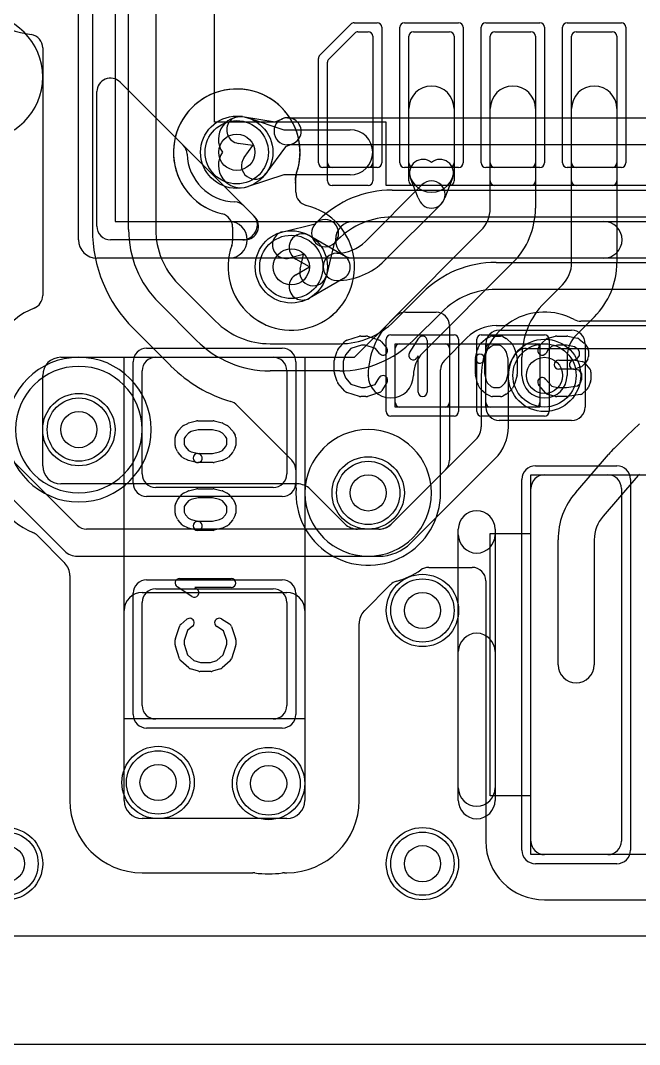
# Model space of a CAD drawing. Extents: x -0.8 to 20.5, y -0.5 to 20.
# Drawn here: x 7.63 to 11.05, y 0 to 5.66 of the extents above; entities that cross this region are included whole.
import ezdxf

# ---------------------------------------------------------------- set-up
doc = ezdxf.new("R2010")
doc.units = 0
for name, color, linetype in [('Hole', 1, 'CONTINUOUS'), ('L1', 3, 'CONTINUOUS'), ('L2', 3, 'CONTINUOUS'), ('L3', 3, 'CONTINUOUS'), ('L4', 3, 'CONTINUOUS'), ('MetalMask-A', 176, 'CONTINUOUS'), ('Outline', 7, 'CONTINUOUS'), ('PartsArea-A', 111, 'CONTINUOUS'), ('PartsSilk-A', 221, 'CONTINUOUS'), ('Resist-A', 2, 'CONTINUOUS'), ('Resist-B', 2, 'CONTINUOUS'), ('Silk-A', 140, 'CONTINUOUS')]:
    doc.layers.add(name, color=color, linetype=linetype)

msp = doc.modelspace()

# ---------------------------------------------------------------- linework, layer by layer
at = {"layer": 'Hole'}
for centre in [(8.8232, 4.9336), (9.12496, 4.3), (10.525, 3.7), (7.95, 3.4), (9.55, 3.05), (9.85, 2.4), (8.38812, 1.44896), (8.9994, 1.4433), (7.55, 1), (9.85, 1)]:
    msp.add_circle(centre, 0.1, dxfattribs=at)
at = {"layer": 'L1'}
for p, q in [((9.33232, 5.44948), (9.47552, 5.59268)), ((9.4932, 5.6), (9.55, 5.6)), ((9.575, 5.575), (9.575, 4.775)), ((9.775, 4.775), (9.775, 5.575)), ((9.8, 5.6), (10, 5.6)), ((10.025, 5.575), (10.025, 4.775)), ((10.225, 4.775), (10.225, 5.575)), ((10.25, 5.6), (10.45, 5.6)), ((10.475, 5.575), (10.475, 4.775)), ((10.675, 4.775), (10.675, 5.575)), ((10.7, 5.6), (10.9, 5.6)), ((10.925, 5.575), (10.925, 4.775)), ((7.75, 5.51035), (7.74997, 4.14153)), ((9.325, 4.775), (9.325, 5.4318)), ((9.775, 4.8375), (9.775, 5.175)), ((10.025, 5.175), (10.025, 4.8375)), ((10.225, 4.62426), (10.225, 5.175)), ((10.475, 5.175), (10.475, 4.62426)), ((10.675, 4.32426), (10.675, 5.175)), ((10.925, 5.175), (10.925, 4.32426)), ((8.8857, 5.12358), (9.08323, 5.0586)), ((9.08323, 5.0586), (9.45, 5.0586)), ((9.08323, 4.8086), (8.8857, 4.74362)), ((9.45, 4.8086), (9.08323, 4.8086)), ((9.82703, 4.68266), (9.78384, 4.79132)), ((10.01616, 4.79132), (9.97297, 4.68266)), ((9.55, 4.75), (9.35, 4.75)), ((9.53483, 4.44089), (9.84697, 4.75303)), ((10, 4.75), (9.8, 4.75)), ((10.45, 4.75), (10.25, 4.75)), ((10.9, 4.75), (10.7, 4.75)), ((9.95303, 4.64697), (9.64089, 4.33483)), ((9.22465, 4.47338), (9.41312, 4.36502)), ((9.67448, 4.00126), (10.17374, 4.50052)), ((9.22527, 4.3), (9.14989, 4.34334)), ((10.35052, 4.32374), (9.85126, 3.82448)), ((9.14989, 4.25666), (9.22527, 4.3)), ((9.41312, 4.23498), (9.22465, 4.12662)), ((10.52448, 4.10126), (10.62374, 4.20052)), ((9.475, 3.8), (9.70304, 4.02804)), ((9.75605, 4.05), (9.92503, 4.05)), ((10.80052, 4.02374), (10.70126, 3.92448)), ((10, 3.97503), (10, 3.23105)), ((10.27497, 3.95), (10.67503, 3.95)), ((9.725, 3.875), (9.975, 3.875)), ((10.2, 3.52497), (10.2, 3.87503)), ((10.225, 3.875), (10.475, 3.875)), ((10.75, 3.87503), (10.75, 3.52497)), ((7.85, 3.8), (9.475, 3.8)), ((8.375, 3.8), (9.025, 3.8)), ((9.7, 3.55), (9.7, 3.85)), ((10, 3.85), (10, 3.55)), ((10.2, 3.55), (10.2, 3.85)), ((10.4, 3.7), (10.4, 3.80074)), ((10.5, 3.85), (10.5, 3.55)), ((10.65, 3.80074), (10.65, 3.7)), ((7.75, 3.2), (7.75, 3.7)), ((8.3, 3.155), (8.3, 3.725)), ((9.1, 3.725), (9.1, 3.155)), ((9.55, 3.7), (9.55, 3.70074)), ((9.8, 3.70074), (9.8, 3.7)), ((9.975, 3.525), (9.725, 3.525)), ((10.475, 3.525), (10.225, 3.525)), ((10.67503, 3.45), (10.27497, 3.45)), ((10.98024, 3.36557), (11.05035, 3.43204)), ((10.90982, 3.29585), (10.97027, 3.3559)), ((10.69728, 3.05245), (10.87851, 3.2623)), ((9.97804, 3.17804), (9.67929, 2.87929)), ((10.525, 3.15), (10.875, 3.15)), ((11.02985, 3.13154), (10.84864, 2.92172)), ((9.15858, 3.1), (7.85, 3.1)), ((9.025, 3.08), (8.375, 3.08)), ((9.42071, 2.87929), (9.22929, 3.07071)), ((10.45, 1.125), (10.45, 3.075)), ((10.95, 3.075), (10.95, 1.125)), ((9.60858, 2.85), (9.49142, 2.85)), ((7.72059, 2.81444), (7.87107, 2.66394)), ((10.6, 2.1), (10.6, 2.79099)), ((10.8, 2.79099), (10.8, 2.1)), ((9.88454, 2.63837), (10.12503, 2.63837)), ((7.9, 2.5935), (7.9, 1.35)), ((10.2, 2.5634), (10.2, 1.125)), ((8.3, 2.5), (9.1, 2.5)), ((8.375, 2.52), (9.025, 2.52)), ((9.52885, 2.39863), (9.66835, 2.53814)), ((9.66835, 2.53814), (9.67022, 2.54006)), ((8.3, 1.875), (8.3, 2.445)), ((9.1, 2.445), (9.1, 1.875)), ((8.2, 1.35), (8.2, 2.4)), ((9.2, 2.4), (9.2, 1.35)), ((9.5, 1.35), (9.5, 2.3284)), ((9.025, 1.8), (8.375, 1.8)), ((9.1, 1.25), (8.3, 1.25)), ((10.875, 1.05), (10.525, 1.05)), ((8.3, 0.95), (8.91188, 0.95)), ((9.08692, 0.95), (9.1, 0.95)), ((10.525, 0.8), (11.30858, 0.8)), ((13.83246, 0.6), (1, 0.6))]:
    msp.add_line(p, q, dxfattribs=at)
for centre in [(8.8232, 4.9336), (9.12496, 4.3), (10.525, 3.7), (7.95, 3.4), (9.55, 3.05), (9.85, 2.4), (8.38812, 1.44896), (8.9994, 1.4433), (7.55, 1), (9.85, 1)]:
    msp.add_circle(centre, 0.2, dxfattribs=at)
for centre, radius, start, end in [((7.8071, 6.35), 0.775, -135.00052, -98.93884), ((7.67503, 5.51035), 0.07497, 0, 81.06035), ((9.4932, 5.575), 0.025, 90, 135), ((9.55, 5.575), 0.025, 0, 90), ((9.8, 5.575), 0.025, 90, 180), ((10, 5.575), 0.025, 0, 90), ((10.25, 5.575), 0.025, 90, 180), ((10.45, 5.575), 0.025, 0, 90), ((10.7, 5.575), 0.025, 90, 180), ((10.9, 5.575), 0.025, 0, 90), ((9.35, 5.4318), 0.025, 135, 180), ((9.9, 5.175), 0.125, 0, 180), ((10.35, 5.175), 0.125, 0, 180), ((10.8, 5.175), 0.125, 0, 180), ((8.84664, 5.00484), 0.125, 71.79117, -145.25469), ((9.45, 4.9336), 0.125, -90, 90), ((8.84664, 4.86236), 0.125, 145.25469, -71.79076), ((9.85354, 4.81902), 0.075, 51.72435, -158.32209), ((9.94646, 4.81902), 0.075, -21.67374, 128.27565), ((9.9, 4.8375), 0.125, 180, 0), ((9.35, 4.775), 0.025, 180, -90), ((9.55, 4.775), 0.025, -90, 0), ((9.8, 4.775), 0.025, 180, -90), ((9.9, 4.7), 0.075, -45, 135), ((10, 4.775), 0.025, -90, 0), ((10.25, 4.775), 0.025, 180, -90), ((10.45, 4.775), 0.025, -90, 0), ((10.7, 4.775), 0.025, 180, -90), ((10.9, 4.775), 0.025, -90, 0), ((9.9, 4.7), 0.075, -166.63263, -13.36737), ((10.05, 4.62426), 0.175, -45, 0), ((10.05, 4.62426), 0.425, -45, 0), ((9.18727, 4.40836), 0.075, 60.1054, -119.89656), ((9.37575, 4.59997), 0.22497, -90, -45), ((9.37575, 4.3), 0.075, 90, -90), ((9.37574, 4.3), 0.075, -60.1054, 60.1054), ((9.37575, 4.59997), 0.37497, -90, -45), ((10.5, 4.32426), 0.175, -45, 0), ((10.5, 4.32426), 0.425, -45, 0), ((9.18727, 4.19164), 0.075, 119.8946, -60.10344), ((7.675, 4.14153), 0.07497, -68.38308, 0), ((10.825, 3.80074), 0.425, 135, 180), ((7.85, 3.69997), 0.4, 111.62001, 179.9957), ((9.75605, 3.97503), 0.07497, 90, 135), ((9.92503, 3.97503), 0.07497, 0, 90), ((9.975, 3.70074), 0.425, 135, 180), ((10.27497, 3.87503), 0.07497, 90, 180), ((10.825, 3.80074), 0.175, 135, 180), ((10.67503, 3.87503), 0.07497, 0, 90), ((9.725, 3.85), 0.025, 90, 180), ((9.975, 3.85), 0.025, 0, 90), ((10.225, 3.85), 0.025, 90, 180), ((10.475, 3.85), 0.025, 0, 90), ((7.85, 3.7), 0.1, 90, 180), ((8.375, 3.725), 0.075, 90, 180), ((9.025, 3.725), 0.075, 0, 90), ((9.975, 3.70074), 0.175, 135, 180), ((9.675, 3.7), 0.125, 180, 0), ((10.525, 3.7), 0.125, 180, 0), ((9.725, 3.55), 0.025, 180, -90), ((9.975, 3.55), 0.025, -90, 0), ((10.225, 3.55), 0.025, 180, -90), ((10.27497, 3.52497), 0.07497, 180, -90), ((10.475, 3.55), 0.025, -90, 0), ((10.67503, 3.52497), 0.07497, -90, 0), ((11.39306, 2.93016), 0.6, 133.47446, 134.80081), ((11.33252, 2.87003), 0.6, 134.78932, 139.1726), ((9.92503, 3.23105), 0.07497, -45, 0), ((7.85, 3.2), 0.4, 180, -112.68399), ((7.85, 3.2), 0.1, 180, -90), ((8.375, 3.155), 0.075, 180, -90), ((9.025, 3.155), 0.075, -90, 0), ((10.525, 3.075), 0.075, 90, 180), ((10.875, 3.075), 0.075, 0, 90), ((11.33252, 2.87003), 0.4, 134.78932, 139.17265), ((9.15858, 3), 0.1, 45, 90), ((11, 2.79099), 0.4, 139.18275, 180), ((11, 2.79099), 0.2, 139.18347, 180), ((9.49142, 2.95), 0.1, -135, -90), ((9.60858, 2.95), 0.1, -90, -45), ((7.66752, 2.76149), 0.07497, 44.93515, 67.88635), ((7.81805, 2.61093), 0.07497, 43.12451, 44.9946), ((7.79998, 2.59358), 0.10002, -0.04583, 43.30257), ((9.60862, 2.95002), 0.40001, -75.66916, -54.4858), ((9.88454, 2.5634), 0.07497, 90, 125.51547), ((10.12503, 2.5634), 0.07497, 0, 90), ((9.72599, 2.48977), 0.07497, 104.17526, 135.45395), ((8.3, 2.4), 0.1, 90, 180), ((8.375, 2.445), 0.075, 90, 180), ((9.025, 2.445), 0.075, 0, 90), ((9.1, 2.4), 0.1, 0, 90), ((9.72393, 2.48775), 0.07497, 133.24891, 135.75655), ((9.60004, 2.32836), 0.10004, 137.36183, 179.90836), ((9.5816, 2.34534), 0.07497, 137.32992, 137.36232), ((9.58186, 2.34562), 0.07497, 135, 137.62195), ((9.57497, 2.3284), 0.07497, 179.90829, 180), ((10.7, 2.1), 0.1, 180, 0), ((8.375, 1.875), 0.075, 180, -90), ((9.025, 1.875), 0.075, -90, 0), ((8.3, 1.35), 0.4, 180, -90), ((8.3, 1.35), 0.1, 180, -90), ((9.1, 1.35), 0.1, -90, 0), ((9.1, 1.35), 0.4, -90, 0), ((10.525, 1.125), 0.325, 180, -90), ((10.525, 1.125), 0.075, 180, -90), ((10.875, 1.125), 0.075, -90, 0), ((8.91188, 0.87503), 0.07497, 81.24628, 90), ((8.9994, 1.4433), 0.5, -98.75566, -81.24434), ((9.08692, 0.87503), 0.07497, 90, 98.75372)]:
    msp.add_arc(centre, radius, start, end, dxfattribs=at)
at = {"layer": 'L2'}
for p, q in [((9.15, 4.71309), (9.15, 4.75)), ((8.8, 4.52009), (8.8, 4.44384)), ((13.83246, 0.6), (1, 0.6))]:
    msp.add_line(p, q, dxfattribs=at)
for centre in [(10.525, 3.7), (9.85, 2.4), (8.38812, 1.44896), (8.9994, 1.4433), (7.55, 1), (9.85, 1)]:
    msp.add_circle(centre, 0.2, dxfattribs=at)
for centre, radius, start, end in [((8.82321, 4.93362), 0.35006, -20.45758, -103.35542), ((9.22142, 4.78505), 0.07497, 159.52715, -168.44276), ((9.05, 4.75), 0.1, 0, 11.5549), ((9.22497, 4.71309), 0.07497, 180, -103.60989), ((8.72503, 4.52009), 0.07497, 0, 76.6422), ((9.12496, 4.30003), 0.35003, 160.22219, 76.38935), ((8.72503, 4.44384), 0.07497, -19.77874, 0), ((7.95, 3.4), 0.35004, 90, -90), ((7.95, 3.4), 0.35004, -90, 90), ((9.55, 3.05), 0.35004, 90, -90), ((9.55, 3.05), 0.35004, -90, 90)]:
    msp.add_arc(centre, radius, start, end, dxfattribs=at)
at = {"layer": 'L3'}
for p, q in [((9.15, 4.71308), (9.15, 4.79498)), ((8.8, 4.52008), (8.8, 4.44385)), ((12.56895, 4), (10.72508, 4)), ((10.42411, 3.84882), (12.6, 3.84882)), ((10.17495, 3.69999), (10.17495, 3.41637)), ((10.32499, 3.41638), (10.32499, 3.69999)), ((10.14566, 3.34566), (9.67892, 2.87892)), ((7.94024, 2.87196), (7.5354, 3.2768)), ((9.78539, 2.77319), (10.25175, 3.23955)), ((7.42929, 3.17071), (7.87075, 2.72925)), ((9.60859, 2.85), (7.99325, 2.85)), ((7.94146, 2.69996), (9.60859, 2.69996)), ((13.83246, 0.6), (1, 0.6))]:
    msp.add_line(p, q, dxfattribs=at)
for centre in [(10.525, 3.7), (7.95, 3.4), (9.55, 3.05), (9.85, 2.4), (8.38812, 1.44896), (8.9994, 1.4433), (7.55, 1), (9.85, 1)]:
    msp.add_circle(centre, 0.2, dxfattribs=at)
for centre, radius, start, end in [((7.4, 5.35), 0.35004, -90, 90), ((8.8232, 4.9336), 0.35004, -19.0359, -103.35421), ((9.22497, 4.79498), 0.07497, 160.96567, 180), ((9.22497, 4.71308), 0.07497, 180, -103.60989), ((8.72503, 4.52008), 0.07497, 0, 76.6422), ((9.12496, 4.30001), 0.35004, 160.21757, 76.38973), ((8.72503, 4.44385), 0.07497, -19.77874, 0), ((10.525, 3.69999), 0.35005, 61.91663, 180), ((10.72508, 4.07497), 0.07497, -118.08283, -90), ((10.525, 3.69999), 0.20001, 143.79129, 180), ((10.42411, 3.77385), 0.07497, 90, 143.78889), ((10.07495, 3.41637), 0.1, -45, 0), ((10.07495, 3.41636), 0.25004, -45.00162, 0), ((10.07495, 3.41638), 0.25004, -0.00458, 0), ((7.99325, 2.92497), 0.07497, -135, -90), ((9.60859, 2.95), 0.1, -90, -46.21146), ((9.62591, 2.93193), 0.07497, -46.2106, -45), ((7.94146, 2.79996), 0.1, -135, -90), ((9.60859, 2.95), 0.25004, -90, -45.00162)]:
    msp.add_arc(centre, radius, start, end, dxfattribs=at)
at = {"layer": 'L4'}
for p, q in [((8.225, 4.50711), (8.225, 6.69058)), ((8.375, 6.69058), (8.375, 4.50711)), ((8.025, 6.20858), (8.025, 4.50711)), ((8.85411, 5.1312), (9.0357, 5.1028)), ((9.0357, 5.1028), (9.0755, 5.11929)), ((9.1042, 5.125), (12.34289, 5.125)), ((8.91189, 4.97034), (8.83093, 4.983)), ((8.8636, 4.90414), (8.91189, 4.97034)), ((9.0931, 4.96422), (8.98478, 4.81574)), ((9.1329, 4.98071), (9.0931, 4.96422)), ((12.34289, 4.975), (9.1042, 4.975)), ((9.68207, 4.725), (12.27323, 4.725)), ((9.0779, 4.49438), (9.25654, 4.53764)), ((9.25654, 4.53764), (9.25856, 4.53966)), ((9.25856, 4.53966), (9.27548, 4.55658)), ((12.27323, 4.575), (9.68207, 4.575)), ((9.3626, 4.43158), (9.31934, 4.25294)), ((9.36462, 4.4336), (9.3626, 4.43158)), ((9.38155, 4.45052), (9.36462, 4.4336)), ((9.19285, 4.36789), (9.1132, 4.3486)), ((9.17356, 4.28824), (9.19285, 4.36789)), ((10.25711, 4.325), (12.14289, 4.325)), ((8.49948, 4.20659), (8.70658, 3.99948)), ((9.69341, 3.99948), (9.85051, 4.15659)), ((12.14289, 4.175), (10.25711, 4.175)), ((8.60051, 3.89341), (8.39342, 4.10052)), ((9.95658, 4.05052), (9.79948, 3.89342)), ((10.2571, 3.975), (12.04868, 3.975)), ((8.252, 3.95909), (8.45908, 3.752)), ((9.97196, 3.78306), (10.098, 3.9091)), ((9.00711, 3.875), (9.39289, 3.875)), ((9.39289, 3.725), (9.00711, 3.725)), ((9.95, 3.05), (9.95, 3.73005)), ((8.82929, 3.52929), (9.12804, 3.23054)), ((9.15, 3.17753), (9.15, 3.1)), ((13.83249, 0.60004), (1.00004, 0.60004))]:
    msp.add_line(p, q, dxfattribs=at)
for centre in [(8.8232, 4.9336), (9.12496, 4.3), (10.525, 3.7), (7.95, 3.4), (9.55, 3.05), (9.85, 2.4), (8.38812, 1.44896), (8.9994, 1.4433), (7.55, 1), (9.85, 1)]:
    msp.add_circle(centre, 0.2, dxfattribs=at)
for centre, radius, start, end in [((8.84252, 5.0571), 0.075, 81.11038, -98.88714), ((9.1042, 5.05), 0.075, 90, -90), ((9.1042, 5.05), 0.075, -67.5006, 112.50104), ((8.92419, 4.85994), 0.075, 143.8895, -36.11085), ((9.68207, 4.15), 0.575, 90, 135.00071), ((9.31159, 4.48663), 0.075, 135, -45), ((9.31159, 4.48663), 0.075, -45, 135), ((9.68207, 4.15), 0.425, 90, 135), ((8.8, 4.50711), 0.775, 180, -134.99895), ((8.8, 4.50711), 0.575, 180, -134.99929), ((8.8, 4.50711), 0.425, 180, -135), ((9.09555, 4.42149), 0.075, 103.61192, -76.38701), ((10.2571, 3.75), 0.575, 89.999, 135), ((9.24645, 4.27059), 0.075, 166.38808, -13.61299), ((10.2571, 3.75), 0.425, 89.99865, 135), ((9.0071, 4.3), 0.425, -135, -89.99865), ((9.39289, 4.3), 0.425, -90, -45), ((10.2571, 3.75), 0.225, 90, 135), ((9.0071, 4.3), 0.575, -135, -89.999), ((9.39289, 4.3), 0.575, -90, -44.99929), ((7.95, 3.4), 0.4, 90, -90), ((7.95, 3.4), 0.4, -90, 90), ((8.40607, 3.69899), 0.07497, 44.50282, 45), ((9.00711, 4.29998), 0.775, -134.95452, -106.27189), ((10.02497, 3.73005), 0.07497, 135, 180), ((8.76895, 3.48406), 0.07497, 41.50153, 73.72604), ((8.9, 3.60001), 0.10001, -138.49825, -134.99595), ((9.07503, 3.17753), 0.07497, 0, 45), ((9.25, 3.1), 0.1, 180, -173.80596), ((9.55, 3.04999), 0.4, 176.24157, 0.00143), ((9.07605, 3.08112), 0.07497, -3.7551, 6.19502)]:
    msp.add_arc(centre, radius, start, end, dxfattribs=at)
at = {"layer": 'MetalMask-A'}
for p, q in [((9.33232, 5.44948), (9.47552, 5.59268)), ((9.4932, 5.6), (9.55, 5.6)), ((9.575, 5.575), (9.575, 4.875)), ((9.775, 4.875), (9.775, 5.575)), ((9.8, 5.6), (10, 5.6)), ((10.025, 5.575), (10.025, 4.875)), ((10.225, 4.875), (10.225, 5.575)), ((10.25, 5.6), (10.45, 5.6)), ((10.475, 5.575), (10.475, 4.875)), ((10.675, 4.875), (10.675, 5.575)), ((10.7, 5.6), (10.9, 5.6)), ((10.925, 5.575), (10.925, 4.875)), ((9.325, 4.875), (9.325, 5.4318)), ((9.55, 4.85), (9.35, 4.85)), ((10, 4.85), (9.8, 4.85)), ((10.45, 4.85), (10.25, 4.85)), ((10.9, 4.85), (10.7, 4.85)), ((9.725, 3.875), (9.975, 3.875)), ((10.225, 3.875), (10.475, 3.875)), ((8.375, 3.8), (9.025, 3.8)), ((9.7, 3.55), (9.7, 3.85)), ((10, 3.85), (10, 3.55)), ((10.2, 3.55), (10.2, 3.85)), ((10.5, 3.85), (10.5, 3.55)), ((8.3, 3.155), (8.3, 3.725)), ((9.1, 3.725), (9.1, 3.155)), ((9.975, 3.525), (9.725, 3.525)), ((10.475, 3.525), (10.225, 3.525)), ((10.525, 3.15), (10.875, 3.15)), ((9.025, 3.08), (8.375, 3.08)), ((10.45, 1.125), (10.45, 3.075)), ((10.95, 3.075), (10.95, 1.125)), ((8.375, 2.52), (9.025, 2.52)), ((8.3, 1.875), (8.3, 2.445)), ((9.1, 2.445), (9.1, 1.875)), ((9.025, 1.8), (8.375, 1.8)), ((10.875, 1.05), (10.525, 1.05))]:
    msp.add_line(p, q, dxfattribs=at)
for centre, radius, start, end in [((9.4932, 5.575), 0.025, 90, 135), ((9.55, 5.575), 0.025, 0, 90), ((9.8, 5.575), 0.025, 90, 180), ((10, 5.575), 0.025, 0, 90), ((10.25, 5.575), 0.025, 90, 180), ((10.45, 5.575), 0.025, 0, 90), ((10.7, 5.575), 0.025, 90, 180), ((10.9, 5.575), 0.025, 0, 90), ((9.35, 5.4318), 0.025, 135, 180), ((9.35, 4.875), 0.025, 180, -90), ((9.55, 4.875), 0.025, -90, 0), ((9.8, 4.875), 0.025, 180, -90), ((10, 4.875), 0.025, -90, 0), ((10.25, 4.875), 0.025, 180, -90), ((10.45, 4.875), 0.025, -90, 0), ((10.7, 4.875), 0.025, 180, -90), ((10.9, 4.875), 0.025, -90, 0), ((9.725, 3.85), 0.025, 90, 180), ((9.975, 3.85), 0.025, 0, 90), ((10.225, 3.85), 0.025, 90, 180), ((10.475, 3.85), 0.025, 0, 90), ((8.375, 3.725), 0.075, 90, 180), ((9.025, 3.725), 0.075, 0, 90), ((9.725, 3.55), 0.025, 180, -90), ((9.975, 3.55), 0.025, -90, 0), ((10.225, 3.55), 0.025, 180, -90), ((10.475, 3.55), 0.025, -90, 0), ((8.375, 3.155), 0.075, 180, -90), ((9.025, 3.155), 0.075, -90, 0), ((10.525, 3.075), 0.075, 90, 180), ((10.875, 3.075), 0.075, 0, 90), ((8.375, 2.445), 0.075, 90, 180), ((9.025, 2.445), 0.075, 0, 90), ((8.375, 1.875), 0.075, 180, -90), ((9.025, 1.875), 0.075, -90, 0), ((10.525, 1.125), 0.075, 180, -90), ((10.875, 1.125), 0.075, -90, 0)]:
    msp.add_arc(centre, radius, start, end, dxfattribs=at)
at = {"layer": 'Outline'}
msp.add_line((14.25, 0), (1, 0), dxfattribs=at)
at = {"layer": 'PartsArea-A'}
for p, q in [((8.7, 5.1), (8.7, 6.05)), ((9.65, 5.1), (8.7, 5.1)), ((9.65, 4.75), (9.65, 5.1)), ((11.95, 4.75), (9.65, 4.75)), ((9.7, 3.525), (9.7, 3.875)), ((9.7, 3.875), (10.5, 3.875)), ((10.5, 3.875), (10.5, 3.525)), ((8.2, 1.8), (8.2, 3.8)), ((8.2, 3.8), (9.2, 3.8)), ((9.2, 3.8), (9.2, 1.8)), ((10.5, 3.525), (9.7, 3.525)), ((10.45, 2.825), (10.45, 3.15)), ((10.45, 3.15), (13.35, 3.15)), ((10.225, 1.375), (10.225, 2.825)), ((10.225, 2.825), (10.45, 2.825)), ((9.2, 1.8), (8.2, 1.8)), ((10.45, 1.375), (10.225, 1.375)), ((10.45, 1.05), (10.45, 1.375)), ((13.35, 1.05), (10.45, 1.05))]:
    msp.add_line(p, q, dxfattribs=at)
at = {"layer": 'PartsSilk-A'}
for p, q in [((7.9484, 4.45), (7.9484, 9.95)), ((8.1516, 9.95), (8.1516, 4.5516)), ((8.05, 4.525), (8.05, 5.26893)), ((8.17803, 5.32197), (8.92197, 4.57803)), ((8.1516, 4.5516), (13.4484, 4.5516)), ((8.86893, 4.45), (8.125, 4.45)), ((13.55, 4.3484), (8.05, 4.3484)), ((9.43266, 3.89418), (9.5021, 3.9164)), ((9.50972, 3.91759), (9.5375, 3.91759)), ((9.5454, 3.91631), (9.61207, 3.89409)), ((10.2041, 3.90384), (10.22632, 3.91495)), ((10.2375, 3.91759), (10.28194, 3.91759)), ((10.29434, 3.9143), (10.31379, 3.90319)), ((10.54495, 3.90564), (10.58662, 3.91675)), ((10.59306, 3.91759), (10.64861, 3.91759)), ((10.65376, 3.91705), (10.70654, 3.90594)), ((9.38258, 3.84239), (9.42147, 3.88683)), ((9.51362, 3.86759), (9.45452, 3.84868)), ((9.53344, 3.86759), (9.51362, 3.86759)), ((9.58952, 3.8489), (9.53344, 3.86759)), ((9.62338, 3.88637), (9.65115, 3.85304)), ((9.77763, 3.8247), (9.83041, 3.90618)), ((9.87639, 3.89259), (9.87639, 3.60741)), ((10.15681, 3.84822), (10.16792, 3.87044)), ((10.17367, 3.87795), (10.19867, 3.90017)), ((10.22942, 3.8606), (10.21049, 3.84377)), ((10.2434, 3.86759), (10.22942, 3.8606)), ((10.2753, 3.86759), (10.2434, 3.86759)), ((10.28673, 3.86106), (10.2753, 3.86759)), ((10.30618, 3.84377), (10.28673, 3.86106)), ((10.318, 3.90017), (10.343, 3.87795)), ((10.34875, 3.87044), (10.35986, 3.84822)), ((10.4913, 3.85029), (10.50519, 3.87251)), ((10.50978, 3.87795), (10.53478, 3.90017)), ((10.56356, 3.85885), (10.54568, 3.84296)), ((10.59634, 3.86759), (10.56356, 3.85885)), ((10.64601, 3.86759), (10.59634, 3.86759)), ((10.69042, 3.85824), (10.64601, 3.86759)), ((10.71023, 3.8424), (10.69042, 3.85824)), ((10.71701, 3.901), (10.74479, 3.87878)), ((10.75037, 3.87251), (10.76426, 3.85029)), ((9.36364, 3.78894), (9.37753, 3.83339)), ((9.42368, 3.81344), (9.4125, 3.77766)), ((9.45452, 3.84868), (9.42368, 3.81344)), ((9.61273, 3.82104), (9.58952, 3.8489)), ((9.82639, 3.80801), (9.81959, 3.79752)), ((9.82639, 3.60741), (9.82639, 3.80801)), ((10.14381, 3.79865), (10.15492, 3.8431)), ((10.20276, 3.82831), (10.19231, 3.78653)), ((10.21049, 3.84377), (10.20276, 3.82831)), ((10.31391, 3.82831), (10.30618, 3.84377)), ((10.32361, 3.78951), (10.31391, 3.82831)), ((10.36175, 3.8431), (10.37286, 3.79865)), ((10.54568, 3.84296), (10.5337, 3.82379)), ((10.7043, 3.79197), (10.70948, 3.79715)), ((10.70948, 3.79715), (10.71806, 3.81087)), ((10.71806, 3.82987), (10.71023, 3.8424)), ((10.71806, 3.81087), (10.71806, 3.82987)), ((10.76806, 3.83704), (10.76806, 3.8037)), ((9.3625, 3.71852), (9.3625, 3.78148)), ((9.4125, 3.77766), (9.4125, 3.72234)), ((10.14306, 3.70741), (10.14306, 3.79259)), ((10.19306, 3.79259), (10.19306, 3.71049)), ((10.32361, 3.71049), (10.32361, 3.78951)), ((10.37361, 3.79259), (10.37361, 3.70741)), ((10.60417, 3.78426), (10.6831, 3.78426)), ((10.6831, 3.78426), (10.7043, 3.79197)), ((10.69188, 3.78387), (10.73355, 3.77646)), ((10.7266, 3.74687), (10.69604, 3.73576)), ((10.74685, 3.7638), (10.73574, 3.75269)), ((10.74838, 3.76785), (10.77615, 3.73452)), ((10.76426, 3.79045), (10.75037, 3.76823)), ((9.37753, 3.66661), (9.36364, 3.71106)), ((9.4125, 3.72234), (9.42368, 3.68656)), ((9.42368, 3.68656), (9.45452, 3.65132)), ((9.58773, 3.6505), (9.61074, 3.68732)), ((10.15492, 3.6569), (10.14381, 3.70135)), ((10.19306, 3.71049), (10.20276, 3.67169)), ((10.31391, 3.67169), (10.32361, 3.71049)), ((10.37286, 3.70135), (10.36175, 3.6569)), ((10.6875, 3.73426), (10.60417, 3.73426)), ((10.71581, 3.72883), (10.68312, 3.73465)), ((10.73194, 3.70947), (10.71581, 3.72883)), ((10.73194, 3.67907), (10.73194, 3.70947)), ((10.78194, 3.71852), (10.78194, 3.67407)), ((9.42147, 3.61317), (9.38258, 3.65761)), ((9.45452, 3.65132), (9.51362, 3.63241)), ((9.51362, 3.63241), (9.53344, 3.63241)), ((9.53344, 3.63241), (9.58773, 3.6505)), ((9.65314, 3.66082), (9.62537, 3.61638)), ((10.16792, 3.62956), (10.15681, 3.65178)), ((10.20276, 3.67169), (10.21049, 3.65623)), ((10.21049, 3.65623), (10.22942, 3.6394)), ((10.22942, 3.6394), (10.2434, 3.63241)), ((10.2434, 3.63241), (10.2753, 3.63241)), ((10.2753, 3.63241), (10.28673, 3.63894)), ((10.28673, 3.63894), (10.30618, 3.65623)), ((10.30618, 3.65623), (10.31391, 3.67169)), ((10.35986, 3.65178), (10.34875, 3.62956)), ((10.53258, 3.60206), (10.49369, 3.6465)), ((10.53131, 3.67942), (10.56519, 3.64071)), ((10.56519, 3.64071), (10.59634, 3.63241)), ((10.59634, 3.63241), (10.64662, 3.63241)), ((10.64662, 3.63241), (10.70691, 3.64205)), ((10.70691, 3.64205), (10.72218, 3.65563)), ((10.72218, 3.65563), (10.73194, 3.67907)), ((10.78002, 3.66446), (10.76614, 3.63113)), ((9.5021, 3.5836), (9.43266, 3.60582)), ((9.5375, 3.58241), (9.50972, 3.58241)), ((9.61207, 3.60591), (9.5454, 3.58369)), ((10.19867, 3.59983), (10.17367, 3.62205)), ((10.22632, 3.58505), (10.2041, 3.59616)), ((10.28194, 3.58241), (10.2375, 3.58241)), ((10.31379, 3.59681), (10.29434, 3.5857)), ((10.343, 3.62205), (10.318, 3.59983)), ((10.58662, 3.58325), (10.54495, 3.59436)), ((10.64861, 3.58241), (10.59306, 3.58241)), ((10.72201, 3.59383), (10.65256, 3.58272)), ((10.75967, 3.62205), (10.73467, 3.59983)), ((8.49983, 3.393), (8.52205, 3.418)), ((8.52956, 3.42375), (8.55178, 3.43486)), ((8.5569, 3.43675), (8.60135, 3.44786)), ((8.61049, 3.39861), (8.57169, 3.38891)), ((8.60741, 3.44861), (8.69259, 3.44861)), ((8.68951, 3.39861), (8.61049, 3.39861)), ((8.72831, 3.38891), (8.68951, 3.39861)), ((8.69865, 3.44786), (8.7431, 3.43675)), ((8.74822, 3.43486), (8.77044, 3.42375)), ((8.77795, 3.418), (8.80017, 3.393)), ((8.48241, 3.3125), (8.48241, 3.35694)), ((8.4857, 3.36934), (8.49681, 3.38879)), ((8.53894, 3.36173), (8.53241, 3.3503)), ((8.53241, 3.3503), (8.53241, 3.3184)), ((8.55623, 3.38118), (8.53894, 3.36173)), ((8.57169, 3.38891), (8.55623, 3.38118)), ((8.74377, 3.38118), (8.72831, 3.38891)), ((8.76106, 3.36173), (8.74377, 3.38118)), ((8.76759, 3.3503), (8.76106, 3.36173)), ((8.76759, 3.3184), (8.76759, 3.3503)), ((8.80319, 3.38879), (8.8143, 3.36934)), ((8.81759, 3.35694), (8.81759, 3.3125)), ((8.49616, 3.2791), (8.48505, 3.30132)), ((8.53241, 3.3184), (8.5394, 3.30442)), ((8.5394, 3.30442), (8.55623, 3.28549)), ((8.55623, 3.28549), (8.57169, 3.27776)), ((8.72831, 3.27776), (8.74377, 3.28549)), ((8.74377, 3.28549), (8.7606, 3.30442)), ((8.7606, 3.30442), (8.76759, 3.3184)), ((8.81495, 3.30132), (8.80384, 3.2791)), ((8.52205, 3.24867), (8.49983, 3.27367)), ((8.55178, 3.23181), (8.52956, 3.24292)), ((8.60135, 3.21881), (8.5569, 3.22992)), ((8.57169, 3.27776), (8.61347, 3.26731)), ((8.60741, 3.26806), (8.68951, 3.26806)), ((8.68951, 3.26806), (8.72831, 3.27776)), ((8.7431, 3.22992), (8.69865, 3.21881)), ((8.77044, 3.24292), (8.74822, 3.23181)), ((8.80017, 3.27367), (8.77795, 3.24867)), ((8.69259, 3.21806), (8.60741, 3.21806)), ((8.52956, 3.04875), (8.55178, 3.05986)), ((8.5569, 3.06175), (8.60135, 3.07286)), ((8.60741, 3.07361), (8.69259, 3.07361)), ((8.69865, 3.07286), (8.7431, 3.06175)), ((8.74822, 3.05986), (8.77044, 3.04875)), ((8.4857, 2.99434), (8.49681, 3.01379)), ((8.49983, 3.018), (8.52205, 3.043)), ((8.55623, 3.00618), (8.53894, 2.98673)), ((8.57169, 3.01391), (8.55623, 3.00618)), ((8.61049, 3.02361), (8.57169, 3.01391)), ((8.68951, 3.02361), (8.61049, 3.02361)), ((8.72831, 3.01391), (8.68951, 3.02361)), ((8.74377, 3.00618), (8.72831, 3.01391)), ((8.76106, 2.98673), (8.74377, 3.00618)), ((8.77795, 3.043), (8.80017, 3.018)), ((8.80319, 3.01379), (8.8143, 2.99434)), ((8.48241, 2.9375), (8.48241, 2.98194)), ((8.53894, 2.98673), (8.53241, 2.9753)), ((8.53241, 2.9753), (8.53241, 2.9434)), ((8.76759, 2.9753), (8.76106, 2.98673)), ((8.76759, 2.9434), (8.76759, 2.9753)), ((8.81759, 2.98194), (8.81759, 2.9375)), ((8.49616, 2.9041), (8.48505, 2.92632)), ((8.52205, 2.87367), (8.49983, 2.89867)), ((8.53241, 2.9434), (8.5394, 2.92942)), ((8.5394, 2.92942), (8.55623, 2.91049)), ((8.55623, 2.91049), (8.57169, 2.90276)), ((8.57169, 2.90276), (8.61347, 2.89231)), ((8.60741, 2.89306), (8.68951, 2.89306)), ((8.68951, 2.89306), (8.72831, 2.90276)), ((8.72831, 2.90276), (8.74377, 2.91049)), ((8.74377, 2.91049), (8.7606, 2.92942)), ((8.7606, 2.92942), (8.76759, 2.9434)), ((8.80017, 2.89867), (8.77795, 2.87367)), ((8.81495, 2.92632), (8.80384, 2.9041)), ((8.55178, 2.85681), (8.52956, 2.86792)), ((8.60135, 2.84381), (8.5569, 2.85492)), ((8.69259, 2.84306), (8.60741, 2.84306)), ((8.7431, 2.85492), (8.69865, 2.84381)), ((8.77044, 2.86792), (8.74822, 2.85681)), ((10.0484, 1.35), (10.0484, 2.85)), ((10.2516, 2.85), (10.2516, 1.35)), ((8.50741, 2.57639), (8.79259, 2.57639)), ((8.5753, 2.47763), (8.49382, 2.53041)), ((8.79259, 2.52639), (8.59199, 2.52639)), ((8.59199, 2.52639), (8.60248, 2.51959)), ((8.51363, 2.32338), (8.54696, 2.35115)), ((8.73918, 2.35314), (8.78362, 2.32537)), ((8.48369, 2.2454), (8.50591, 2.31207)), ((8.5511, 2.28952), (8.53241, 2.23344)), ((8.57896, 2.31273), (8.5511, 2.28952)), ((8.7495, 2.28773), (8.71268, 2.31074)), ((8.76759, 2.23344), (8.7495, 2.28773)), ((8.79409, 2.31207), (8.81631, 2.2454)), ((8.48241, 2.20972), (8.48241, 2.2375)), ((8.53241, 2.23344), (8.53241, 2.21362)), ((8.53241, 2.21362), (8.55132, 2.15452)), ((8.74868, 2.15452), (8.76759, 2.21362)), ((8.76759, 2.21362), (8.76759, 2.23344)), ((8.81759, 2.2375), (8.81759, 2.20972)), ((8.50582, 2.13266), (8.4836, 2.2021)), ((8.55132, 2.15452), (8.58656, 2.12368)), ((8.71344, 2.12368), (8.74868, 2.15452)), ((8.8164, 2.2021), (8.79418, 2.13266)), ((8.55761, 2.08258), (8.51317, 2.12147)), ((8.58656, 2.12368), (8.62234, 2.1125)), ((8.62234, 2.1125), (8.67766, 2.1125)), ((8.67766, 2.1125), (8.71344, 2.12368)), ((8.78683, 2.12147), (8.74239, 2.08258)), ((8.61106, 2.06364), (8.56661, 2.07753)), ((8.68148, 2.0625), (8.61852, 2.0625)), ((8.73339, 2.07753), (8.68894, 2.06364))]:
    msp.add_line(p, q, dxfattribs=at)
for centre, radius, start, end in [((8.125, 5.26893), 0.075, 45.0054, 180), ((8.86894, 4.525), 0.075, -90.00764, 45), ((8.125, 4.525), 0.075, 180, -90), ((8.05, 4.45), 0.1016, 180, -90), ((9.50972, 3.89259), 0.025, 90, 107.74642), ((9.5375, 3.89259), 0.025, 71.57954, 90), ((9.85139, 3.89259), 0.025, 0, 147.06619), ((10.2375, 3.89259), 0.025, 90, 116.56505), ((10.28194, 3.89259), 0.025, 60.26649, 90), ((10.59306, 3.89259), 0.025, 90, 104.92885), ((10.64861, 3.89259), 0.025, 78.11016, 90), ((9.44028, 3.87037), 0.025, 107.74642, 138.81192), ((9.60417, 3.87037), 0.025, 39.7909, 71.57954), ((9.63194, 3.83704), 0.025, -140.2091, 39.8005), ((10.19028, 3.85926), 0.025, 131.62783, 153.43495), ((10.21528, 3.88148), 0.025, 116.56505, 131.62783), ((10.30139, 3.88148), 0.025, 48.37217, 60.26649), ((10.32639, 3.85926), 0.025, 26.56505, 48.37217), ((10.52639, 3.85926), 0.025, 131.62783, 147.98998), ((10.55139, 3.88148), 0.025, 104.92551, 131.63069), ((10.70139, 3.88148), 0.025, 51.33303, 78.11298), ((10.72917, 3.85926), 0.025, 32.00538, 51.34522), ((9.40139, 3.82593), 0.025, 138.81192, 162.63777), ((9.79861, 3.81111), 0.025, 147.06646, -32.93381), ((10.16806, 3.79259), 0.025, 0, 180), ((10.16806, 3.79259), 0.025, 165.96932, -14.03321), ((10.17917, 3.83704), 0.025, 153.43495, 165.96932), ((10.3375, 3.83704), 0.025, 14.03068, 26.56505), ((10.34861, 3.79259), 0.025, 0, 14.03068), ((10.5125, 3.83704), 0.025, 147.99462, -32.01002), ((10.74306, 3.83704), 0.025, 0, 32.01002), ((10.74306, 3.8037), 0.025, -32.00538, 0), ((9.3875, 3.78148), 0.025, 162.63777, 180), ((10.60417, 3.75926), 0.025, 90, -90), ((10.6875, 3.75926), 0.025, 79.90837, -100.08326), ((10.71806, 3.77037), 0.025, -70.02864, -45), ((10.72917, 3.75185), 0.025, 39.7909, 79.91674), ((10.72917, 3.78148), 0.025, -45, -32.01002), ((9.3875, 3.71852), 0.025, 180, -162.63777), ((9.63194, 3.67407), 0.025, -32.00538, 147.99925), ((10.16806, 3.70741), 0.025, 180, -165.96932), ((10.34861, 3.70741), 0.025, -14.03068, 0), ((10.5125, 3.66296), 0.025, 41.18808, -138.81042), ((10.6875, 3.75926), 0.025, -90, -70.02141), ((10.75694, 3.71852), 0.025, 0, 39.8005), ((9.40139, 3.67407), 0.025, -162.63777, -138.81192), ((10.17917, 3.66296), 0.025, -165.96932, -153.43495), ((10.19028, 3.64074), 0.025, -153.43495, -131.62783), ((10.32639, 3.64074), 0.025, -48.37217, -26.56505), ((10.3375, 3.66296), 0.025, -26.56505, -14.03068), ((10.74306, 3.64074), 0.025, -48.37217, -22.60888), ((10.75694, 3.67407), 0.025, -22.60576, 0), ((9.44028, 3.62963), 0.025, -138.81192, -107.74642), ((9.50972, 3.60741), 0.025, -107.74642, -90), ((9.5375, 3.60741), 0.025, -90, -71.57954), ((9.60417, 3.62963), 0.025, -71.57954, -32.00538), ((9.85139, 3.60741), 0.025, 180, 0), ((10.21528, 3.61852), 0.025, -131.62783, -116.56505), ((10.2375, 3.60741), 0.025, -116.56505, -90), ((10.28194, 3.60741), 0.025, -90, -60.26649), ((10.30139, 3.61852), 0.025, -60.26649, -48.37217), ((10.55139, 3.61852), 0.025, -138.81192, -104.92885), ((10.59306, 3.60741), 0.025, -104.92551, -90), ((10.64861, 3.60741), 0.025, -90, -80.91133), ((10.71806, 3.61852), 0.025, -80.91063, -48.36931), ((8.54074, 3.40139), 0.025, 116.56505, 138.37217), ((8.56296, 3.4125), 0.025, 104.03068, 116.56505), ((8.60741, 3.42361), 0.025, 90, 104.03068), ((8.69259, 3.42361), 0.025, 75.96932, 90), ((8.73704, 3.4125), 0.025, 63.43495, 75.96932), ((8.75926, 3.40139), 0.025, 41.62783, 63.43495), ((8.50741, 3.35694), 0.025, 150.26649, 180), ((8.51852, 3.37639), 0.025, 138.37217, 150.26649), ((8.78148, 3.37639), 0.025, 29.73351, 41.62783), ((8.79259, 3.35694), 0.025, 0, 29.73351), ((8.50741, 3.3125), 0.025, 180, -153.43495), ((8.79259, 3.3125), 0.025, -26.56505, 0), ((8.51852, 3.29028), 0.025, -153.43495, -138.37217), ((8.54074, 3.26528), 0.025, -138.37217, -116.56505), ((8.56296, 3.25417), 0.025, -116.56505, -104.03068), ((8.60741, 3.24306), 0.025, 90, -90), ((8.60741, 3.24306), 0.025, -104.03068, 75.96679), ((8.73704, 3.25417), 0.025, -75.96932, -63.43495), ((8.75926, 3.26528), 0.025, -63.43495, -41.62783), ((8.78148, 3.29028), 0.025, -41.62783, -26.56505), ((8.69259, 3.24306), 0.025, -90, -75.96932), ((8.56296, 3.0375), 0.025, 104.03068, 116.56505), ((8.60741, 3.04861), 0.025, 90, 104.03068), ((8.69259, 3.04861), 0.025, 75.96932, 90), ((8.73704, 3.0375), 0.025, 63.43495, 75.96932), ((8.51852, 3.00139), 0.025, 138.37217, 150.26649), ((8.54074, 3.02639), 0.025, 116.56505, 138.37217), ((8.75926, 3.02639), 0.025, 41.62783, 63.43495), ((8.78148, 3.00139), 0.025, 29.73351, 41.62783), ((8.50741, 2.98194), 0.025, 150.26649, 180), ((8.79259, 2.98194), 0.025, 0, 29.73351), ((10.15, 2.85), 0.1016, 0, 180), ((8.50741, 2.9375), 0.025, 180, -153.43495), ((8.51852, 2.91528), 0.025, -153.43495, -138.37217), ((8.60741, 2.86806), 0.025, 90, -90), ((8.60741, 2.86806), 0.025, -104.03068, 75.96679), ((8.78148, 2.91528), 0.025, -41.62783, -26.56505), ((8.79259, 2.9375), 0.025, -26.56505, 0), ((8.54074, 2.89028), 0.025, -138.37217, -116.56505), ((8.56296, 2.87917), 0.025, -116.56505, -104.03068), ((8.69259, 2.86806), 0.025, -90, -75.96932), ((8.73704, 2.87917), 0.025, -75.96932, -63.43495), ((8.75926, 2.89028), 0.025, -63.43495, -41.62783), ((8.50741, 2.55139), 0.025, 90, -122.93381), ((8.79259, 2.55139), 0.025, -90, 90), ((8.58889, 2.49861), 0.025, -122.93354, 57.06619), ((8.52963, 2.30417), 0.025, 129.7909, 161.57954), ((8.56296, 2.33194), 0.025, -50.2091, 129.8005), ((8.72593, 2.33194), 0.025, 57.99462, -122.00075), ((8.77037, 2.30417), 0.025, 18.42046, 57.99462), ((8.50741, 2.2375), 0.025, 161.57954, 180), ((8.50741, 2.20972), 0.025, 180, -162.25358), ((8.79259, 2.2375), 0.025, 0, 18.42046), ((8.79259, 2.20972), 0.025, -17.74642, 0), ((8.52963, 2.14028), 0.025, -162.25358, -131.18808), ((8.77037, 2.14028), 0.025, -48.81192, -17.74642), ((8.57407, 2.10139), 0.025, -131.18808, -107.36223), ((8.61852, 2.0875), 0.025, -107.36223, -90), ((8.68148, 2.0875), 0.025, -90, -72.63777), ((8.72593, 2.10139), 0.025, -72.63777, -48.81192), ((10.15, 1.35), 0.1016, 180, 0)]:
    msp.add_arc(centre, radius, start, end, dxfattribs=at)
at = {"layer": 'Resist-A'}
for p, q in [((9.28232, 5.47019), (9.45481, 5.64269)), ((9.47249, 5.65001), (9.6, 5.65)), ((9.625, 5.625), (9.625, 4.875)), ((9.725, 4.875), (9.725, 5.625)), ((9.75, 5.65), (10.05, 5.65)), ((10.075, 5.625), (10.075, 4.875)), ((10.175, 4.875), (10.175, 5.625)), ((10.2, 5.65), (10.5, 5.65)), ((10.525, 5.625), (10.525, 4.875)), ((10.625, 4.875), (10.625, 5.625)), ((10.65, 5.65), (10.95, 5.65)), ((10.975, 5.625), (10.975, 4.875)), ((9.275, 4.875), (9.275, 5.45252)), ((9.6, 4.85), (9.3, 4.85)), ((10.05, 4.85), (9.75, 4.85)), ((10.5, 4.85), (10.2, 4.85)), ((10.95, 4.85), (10.65, 4.85)), ((9.675, 3.925), (10.025, 3.925)), ((10.175, 3.925), (10.525, 3.925)), ((9.65, 3.5), (9.65, 3.9)), ((10.05, 3.9), (10.05, 3.5)), ((10.15, 3.5), (10.15, 3.9)), ((10.55, 3.9), (10.55, 3.5)), ((8.325, 3.85), (9.075, 3.85)), ((8.25, 3.105), (8.25, 3.775)), ((9.15, 3.775), (9.15, 3.105)), ((10.025, 3.475), (9.675, 3.475)), ((10.525, 3.475), (10.175, 3.475)), ((10.475, 3.2), (10.925, 3.2)), ((10.4, 1.075), (10.4, 3.125)), ((11, 3.125), (11, 1.075)), ((9.075, 3.03), (8.325, 3.03)), ((8.325, 2.57), (9.075, 2.57)), ((8.25, 1.825), (8.25, 2.495)), ((9.15, 2.495), (9.15, 1.825)), ((9.075, 1.75), (8.325, 1.75)), ((10.925, 1), (10.475, 1))]:
    msp.add_line(p, q, dxfattribs=at)
for centre in [(8.8232, 4.9336), (9.12496, 4.3), (10.525, 3.7), (7.95, 3.4), (9.55, 3.05), (9.85, 2.4), (8.38812, 1.44896), (8.9994, 1.4433), (7.55, 1), (9.85, 1)]:
    msp.add_circle(centre, 0.175, dxfattribs=at)
for centre, radius, start, end in [((9.47249, 5.62501), 0.025, 90, 135.00153), ((9.6, 5.625), 0.025, 0, 89.99624), ((9.75, 5.625), 0.025, 90, 180), ((10.05, 5.625), 0.025, 0, 90), ((10.2, 5.625), 0.025, 90, 180), ((10.5, 5.625), 0.025, 0, 90), ((10.65, 5.625), 0.025, 90, 180), ((10.95, 5.625), 0.025, 0, 90), ((9.3, 5.45252), 0.025, 135.01621, 180), ((9.3, 4.875), 0.025, 180, -90), ((9.6, 4.875), 0.025, -90, 0), ((9.75, 4.875), 0.025, 180, -90), ((10.05, 4.875), 0.025, -90, 0), ((10.2, 4.875), 0.025, 180, -90), ((10.5, 4.875), 0.025, -90, 0), ((10.65, 4.875), 0.025, 180, -90), ((10.95, 4.875), 0.025, -90, 0), ((9.675, 3.9), 0.025, 90, 180), ((10.025, 3.9), 0.025, 0, 90), ((10.175, 3.9), 0.025, 90, 180), ((10.525, 3.9), 0.025, 0, 90), ((8.325, 3.775), 0.075, 90, 180), ((9.075, 3.775), 0.075, 0, 90), ((9.675, 3.5), 0.025, 180, -90), ((10.025, 3.5), 0.025, -90, 0), ((10.175, 3.5), 0.025, 180, -90), ((10.525, 3.5), 0.025, -90, 0), ((10.475, 3.125), 0.075, 90, 180), ((10.925, 3.125), 0.075, 0, 90), ((8.325, 3.105), 0.075, 180, -90), ((9.075, 3.105), 0.075, -90, 0), ((8.325, 2.495), 0.075, 90, 180), ((9.075, 2.495), 0.075, 0, 90), ((8.325, 1.825), 0.075, 180, -90), ((9.075, 1.825), 0.075, -90, 0), ((10.475, 1.075), 0.075, 180, -90), ((10.925, 1.075), 0.075, -90, 0)]:
    msp.add_arc(centre, radius, start, end, dxfattribs=at)
at = {"layer": 'Resist-B'}
for centre in [(8.8232, 4.9336), (9.12496, 4.3), (10.525, 3.7), (7.95, 3.4), (9.55, 3.05), (9.85, 2.4), (8.38812, 1.44896), (8.9994, 1.4433), (7.55, 1), (9.85, 1)]:
    msp.add_circle(centre, 0.175, dxfattribs=at)
at = {"layer": 'Silk-A'}
for p, q in [((7.9484, 4.45), (7.9484, 6.82705)), ((8.1516, 6.82705), (8.1516, 4.5516)), ((8.05, 4.525), (8.05, 5.26893)), ((8.17803, 5.32197), (8.52648, 4.97352)), ((8.86312, 4.63688), (8.91548, 4.58452)), ((8.1516, 4.5516), (8.77952, 4.5516)), ((9.4704, 4.5516), (10.85224, 4.5516)), ((8.85686, 4.45), (8.125, 4.45)), ((8.77952, 4.3484), (8.05, 4.3484)), ((10.85224, 4.3484), (9.4704, 4.3484)), ((10.0484, 2.8191), (10.0484, 2.85)), ((10.2516, 2.85), (10.2516, 2.8191)), ((10.0484, 1.4191), (10.0484, 2.17234)), ((10.2516, 2.17234), (10.2516, 1.4191))]:
    msp.add_line(p, q, dxfattribs=at)
for centre, radius, start, end in [((8.125, 5.26893), 0.075, 45.0054, 180), ((8.47345, 4.92049), 0.075, 2.14739, 45), ((8.8232, 4.9336), 0.275, -177.85353, -92.14647), ((8.81009, 4.58385), 0.075, 45, 87.8526), ((8.77952, 4.45), 0.1016, -90, 90), ((8.86245, 4.53149), 0.075, -41.40513, 45), ((9.4704, 4.45), 0.1016, 90, -90), ((10.85224, 4.45), 0.1016, -90, 90), ((8.125, 4.525), 0.075, 180, -90), ((8.85686, 4.525), 0.075, -90, -40.00803), ((9.12496, 4.3), 0.275, 138.5926, 139.99622), ((8.05, 4.45), 0.1016, 180, -90), ((10.15, 2.85), 0.1016, 0, 180), ((10.15, 2.8191), 0.1016, 180, 0), ((10.15, 2.17234), 0.1016, 0, 180), ((10.15, 1.4191), 0.1016, 180, 0)]:
    msp.add_arc(centre, radius, start, end, dxfattribs=at)

doc.saveas('drawing.dxf')
